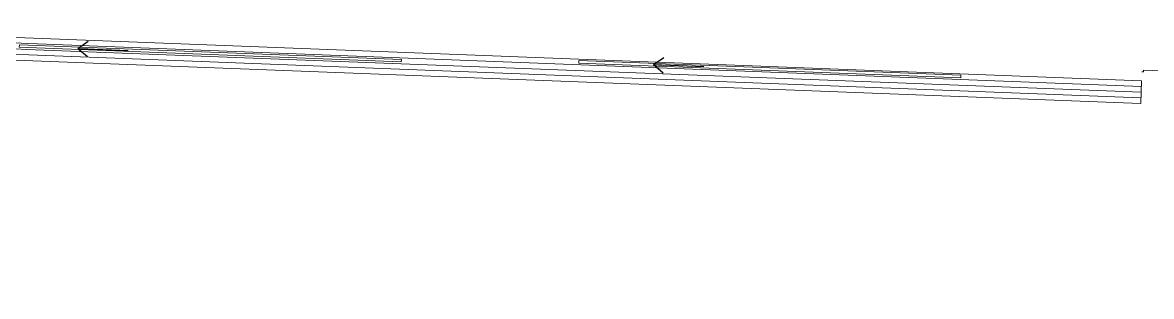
# Model space of a CAD drawing. Header units: millimetres. Extents: x 17924 to 83548, y -4690 to 56252.
# Drawn here: x 40689 to 44369, y 18759 to 19653 of the extents above; entities that cross this region are included whole.
import ezdxf

# ---------------------------------------------------------------- set-up
doc = ezdxf.new("R2010")
doc.units = ezdxf.units.MM
doc.header["$MEASUREMENT"] = 0
for name, color, linetype, lineweight in [('ANNO-NOTE-0020', 9, 'Continuous', 0), ('FIXT-JNRY-PART', 42, 'Continuous', 0), ('WALL-LNIG', 1, 'Continuous', 0)]:
    doc.layers.add(name, color=color, linetype=linetype, lineweight=lineweight)
doc.styles.add('Style-Arial Narrow', font='ARIALN.TTF')
doc.dimstyles.new('Arrow', dxfattribs={"dimtxt": 250, "dimasz": 162.5, "dimexe": 250, "dimexo": 0.0625, "dimgap": 125, "dimtad": 0, "dimtih": 1, "dimtoh": 1, "dimdec": 0, "dimzin": 11, "dimdsep": 46, "dimtxsty": 'Style-Arial Narrow', "dimblk": 'TerminatorOpen_1.5', "dimcen": 0.09, "dimadec": 0, "dimazin": 3, "dimtfac": 1, "dimtdec": 0, "dimtmove": 0, "dimatfit": 1, "dimldrblk": 'TerminatorOpen_1.5', "dimfxl": 250, "dimfxlon": 1, "dimfrac": 2, "dimtolj": 1, "dimtzin": 11, "dimarcsym": 0})

# ---------------------------------------------------------------- blocks, each defined once
blk = doc.blocks.new('TerminatorOpen_1.5')
at = {"color": 0, "linetype": 'ByBlock', "lineweight": -2}
for q in [(-1, 0.77), (-1, 0), (-1, -0.77)]:
    blk.add_line((0, 0), q, dxfattribs=at)
blk = doc.blocks.new('*U274')
at = {"color": 0, "linetype": 'ByBlock', "lineweight": -2}
blk.add_line((2455.7, -94.9), (-2455.7, 94.9), dxfattribs=at)
at = {"color": 0, "linetype": 'ByBlock', "lineweight": -2, "flags": 128}
blk.add_lwpolyline([(-2454.9, 113.6), (2456.4, -76.2), (2454.9, -113.6), (-2456.4, 76.2), (-2454.9, 113.6)], close=True, dxfattribs=at)
blk = doc.blocks.new('*U275')
at = {"color": 0, "linetype": 'ByBlock', "lineweight": -2}
blk.add_line((2455.7, -94.9), (-2455.7, 94.9), dxfattribs=at)
at = {"color": 0, "linetype": 'ByBlock', "lineweight": -2, "flags": 128}
blk.add_lwpolyline([(-2454.9, 113.6), (2456.4, -76.2), (2454.9, -113.6), (-2456.4, 76.2), (-2454.9, 113.6)], close=True, dxfattribs=at)

msp = doc.modelspace()

# ---------------------------------------------------------------- wipeouts: each hides what was drawn before it
for points in [[(40692.6, 19639.4), (41300.1, 19616), (41299.2, 19591), (40691.7, 19614.5)], [(44316.2, 18784.8), (44343.8, 19498.3), (44368.8, 19497.4), (44342.2, 18808.9)]]:
    msp.add_wipeout(points).dxf.layer = 'FIXT-JNRY-PART'

# ---------------------------------------------------------------- next in the draw order: wipeouts: each hides what was drawn before it
for points in [[(41300.1, 19616), (41908, 19592.5), (41907.1, 19567.5), (41299.2, 19591)], [(44316.2, 18784.8), (44974.5, 18759.4), (44975.5, 18784.4), (44342.2, 18808.9)]]:
    msp.add_wipeout(points).dxf.layer = 'FIXT-JNRY-PART'

# ---------------------------------------------------------------- next in the draw order: wipeouts: each hides what was drawn before it
msp.add_wipeout([(41908, 19592.5), (42515.7, 19569), (42514.8, 19544), (41907.1, 19567.5)]).dxf.layer = 'FIXT-JNRY-PART'

# ---------------------------------------------------------------- next in the draw order: wipeouts: each hides what was drawn before it
msp.add_wipeout([(42515.7, 19569), (43123.4, 19545.5), (43122.5, 19520.5), (42514.8, 19544)]).dxf.layer = 'FIXT-JNRY-PART'

# ---------------------------------------------------------------- next in the draw order: wipeouts: each hides what was drawn before it
msp.add_wipeout([(43123.4, 19545.5), (43731.1, 19522), (43730.2, 19497), (43122.5, 19520.5)]).dxf.layer = 'FIXT-JNRY-PART'

# ---------------------------------------------------------------- next in the draw order: wipeouts: each hides what was drawn before it
msp.add_wipeout([(43731.1, 19522), (44338.8, 19498.5), (44337.9, 19473.5), (43730.2, 19497)]).dxf.layer = 'FIXT-JNRY-PART'

# ---------------------------------------------------------------- next in the draw order: wipeouts: each hides what was drawn before it
msp.add_wipeout([(40685.7, 19614.7), (44337.9, 19473.5), (44311.3, 18785), (40659.1, 18926.2)]).dxf.layer = 'FIXT-JNRY-PART'

# ---------------------------------------------------------------- next in the draw order: linework, layer by layer
at = {"layer": 'FIXT-JNRY-PART', "flags": 128}
msp.add_lwpolyline([(44338.6, 19492.5), (44343.6, 19492.3), (44343.8, 19498.3), (46946.9, 19397.7), (46946.6, 19391.7), (46951.6, 19391.5)], dxfattribs=at)
at = {"layer": 'WALL-LNIG', "flags": 128}
for points in [[(41923.9, 19524.8), (40678.5, 19573), (40678.8, 19581), (41924.2, 19532.8), (41923.9, 19524.8)], [(43747.8, 19473.1), (42502.5, 19521.2), (42502.8, 19529.2), (43748.1, 19481.1), (43747.8, 19473.1)]]:
    msp.add_lwpolyline(points, close=True, dxfattribs=at)

# ---------------------------------------------------------------- next in the draw order: block references
at = {"layer": 'WALL-LNIG'}
for name, p in [('*U274', (41881.1, 19539.7)), ('*U275', (41879.6, 19502.3))]:
    msp.add_blockref(name, p, dxfattribs=at)

# ---------------------------------------------------------------- next in the draw order: leaders
at = {"layer": 'ANNO-NOTE-0020'}
for points in [[(40869.6, 19568.9), (41033.5, 19562.5)], [(42745.9, 19516), (42909.8, 19509.7)]]:
    msp.add_leader(points, dimstyle='Arrow', override={"dimtxt": 50, "dimasz": 32.5, "dimgap": 25}, dxfattribs=at)

doc.saveas('drawing.dxf')
